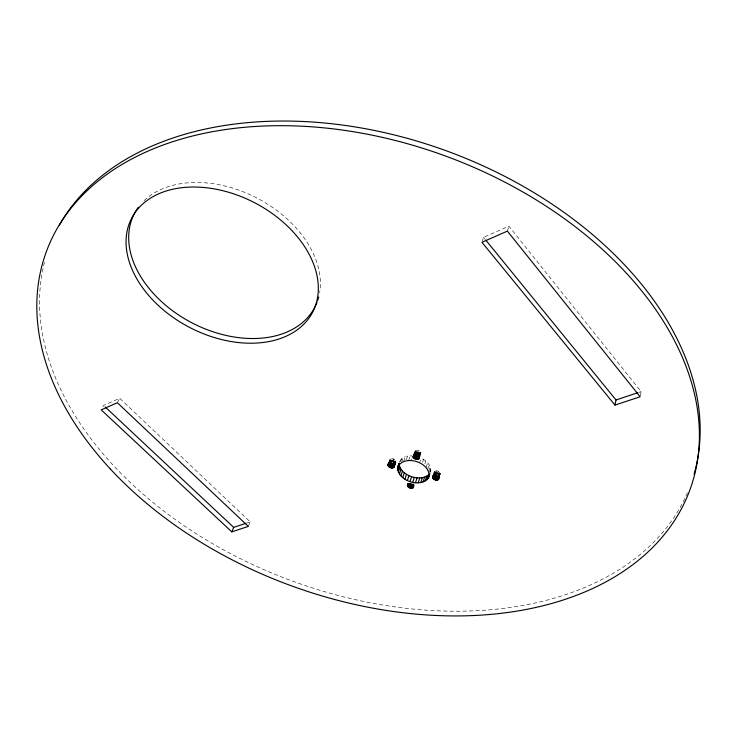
<?xml version="1.0" encoding="UTF-8"?>
<svg xmlns="http://www.w3.org/2000/svg" width="737" height="737" viewBox="0 0 737 737"><rect width="100%" height="100%" fill="white"/><g stroke="black" fill="none" stroke-linecap="round" stroke-linejoin="round"><path stroke-width="0.55" stroke-dasharray="3.69 2.76" d="M394.562 465.766C397.464 462.873 395.603 458.377 391.762 458.69C389.68 458.405 388.823 461.095 390.647 462.099M640.333 395.723L641.107 391.596L508.908 226.148L483.555 237.36L482.274 241.312M430.463 472.131C432.269 465.784 426.262 460.524 421.067 458.128M439.132 476.83L440.311 472.961C439.492 470.234 432.886 469.874 434.415 473.504M439.27 477.594L440.311 472.961M436.497 475.927L437.981 471.081M437.621 474.195L438.506 471.293M437.529 476.397L439.003 471.56M437.962 476.71L439.436 471.864M438.93 475.116L439.805 472.205M438.635 477.419L440.1 472.574M433.734 475.033L434.922 471.164M433.853 475.826L435.337 470.989M434.323 475.715L435.807 470.879M435.438 473.734L436.322 470.823M435.392 475.687L436.866 470.851M435.945 475.77L437.428 470.934M507.378 231.114L508.908 226.148M432.96 475.872L434.323 471.68M433.982 473.329L434.581 471.394M429.551 472.334L430.749 468.465M430.251 472.288L430.85 470.353M427.607 469.432L429.109 464.605M428.658 471.367L430.159 466.53M426.115 467.571L427.626 462.744M424.844 463.905L425.756 461.012M422.623 462.348L423.545 459.455M418.911 456.295L420.449 451.468C419.003 449.036 412.821 449.948 415.355 453.209M419.519 455.706L420.449 451.468M419.731 456.102L420.753 451.845M419.85 456.498L420.965 452.242M419.841 461.988L420.458 460.063M416.488 455.005L418.045 450.178M417.05 455.153L418.598 450.325M417.584 455.365L419.132 450.537M418.082 455.632L419.629 450.804M418.524 455.945L420.072 451.118M413.512 455.153L414.931 450.961M413.632 455.494L415.189 450.666M414.59 453.319L415.53 450.427M414.378 455.07L415.944 450.243M414.857 454.95L416.414 450.123M415.373 454.895L416.93 450.077M415.926 454.913L417.483 450.086M411.292 460.717L411.919 458.783M406.308 459.916L407.57 456.065L411.946 455.871M408.574 460.625L410.14 455.807M403.655 461.454L405.239 456.654L407.57 456.065M400.587 461.62L401.536 458.736L405.239 456.654M401.619 462.357L403.203 457.557M392.812 464.199L394.415 459.409M393.254 464.503L394.857 459.713M393.632 464.854L395.235 460.063M393.936 465.222L395.529 460.432M394.792 463.693L395.751 460.818M394.599 465.038L395.88 461.205M394.627 465.416L395.907 461.583M390.149 463.472L391.762 458.69M390.684 463.49L392.296 458.7M391.236 463.573L392.849 458.792M392.425 461.813L393.392 458.939M392.959 462.016L393.917 459.142M388.519 463.38L389.818 459.547M388.767 463.094L390.057 459.271M389.422 461.896L390.389 459.031M389.182 463.637L390.794 458.856M389.643 463.518L391.255 458.736M248.332 526.402L250.184 521.879L119.726 398.293L103.567 405.442L101.669 408.98M395.843 461.942L394.24 463.076M399.472 461.804L401.536 458.736M117.376 402.743L119.726 398.293M420.265 454.25L421.085 452.629M247.088 522.911L250.184 521.879M638.924 392.324L641.107 391.596M438.699 475.199L440.192 474.398L440.422 473.347M483.555 237.36L485.001 239.138M687.428 492.786A342.014 228.47 20.4 0 1 294.017 581.659A342.014 228.47 20.4 0 1 45.178 259.691M144.102 200.676A101.642 70.347 27.4 0 1 257.48 198.336A101.642 70.347 27.4 0 1 319.646 292.653"/><path stroke-width="1.11" d="M387.975 465.019C388.896 461.988 394.645 463.766 394.24 466.724C392.231 469.874 385.654 466.254 388.685 462.744M429.864 474.057C425.682 491.533 391.614 480.331 398.837 463.72M407.423 485.361C408.381 482.431 414.037 484.145 413.632 487.065C411.753 489.994 405.368 486.835 408.04 483.444M614.962 405.083L481.961 242.307L507.378 231.114L640.14 396.755L614.962 405.083L616.003 399.97L485.729 240.032M428.971 476.959C430.859 462.514 405.175 454.121 397.888 466.595M432.582 477.198C433.577 474.213 439.363 475.918 438.893 478.921C436.967 481.906 430.519 478.746 433.181 475.264M438.11 479.75L438.994 476.848M438.46 479.52L439.04 477.585M435.06 479.824L436.24 475.955M435.604 479.98L436.792 476.111M436.166 480.063L437.345 476.194M436.709 480.082L437.889 476.213M437.225 480.036L438.404 476.166M437.695 479.925L438.874 476.056M432.72 477.954L433.319 476.019M432.932 478.341L433.817 475.439M433.227 478.7L434.415 474.84M433.596 479.05L434.784 475.181M434.038 479.354L435.512 474.517M434.526 479.612L436.009 474.785M432.601 477.567L433.199 475.632M426.824 479.971L428.326 475.153L429.616 473.744M428.123 478.571L429.321 474.711M423.084 481.989L424.586 477.171L428.326 475.153M425.129 481.123L426.631 476.305M420.753 482.542L422.264 477.723L424.586 477.171M418.201 482.763L419.722 477.954L422.264 477.723M412.029 488.161L413.245 484.32M412.49 488.051L413.706 484.209M412.886 487.876L413.798 485.001M413.217 487.654L413.825 485.729M415.511 482.661L417.041 477.852L419.722 477.954M418.312 459.252C423.13 450.427 404.023 457.603 418.312 459.252L419.546 455.392M409.376 487.737L410.601 483.905M418.727 459.077L419.648 456.175M419.067 458.838L419.685 456.903M409.901 487.94L411.117 484.108M410.435 488.097L411.661 484.255M410.988 488.18L412.204 484.347M412.766 482.228L414.295 477.429L417.041 477.852M411.522 488.198L412.738 484.366M415.115 458.958L416.672 454.13M415.65 459.169L417.206 454.342L417.759 454.499M407.45 485.729L408.068 483.813M407.57 486.107L408.187 484.191M416.212 459.317L417.446 455.457M407.782 486.475L408.713 483.601M416.774 459.409L418.008 455.549M408.086 486.844L409.007 483.969M410.039 481.482L411.578 476.682C405.82 474.674 399.307 470.307 399.141 463.591M408.455 487.175L409.376 484.301M417.317 459.427L418.552 455.567M408.888 487.479L410.113 483.647M417.833 459.372L419.067 455.512M413.153 456.866L414.093 453.974M413.282 457.262L414.212 454.37M413.494 457.649L414.424 454.757M413.798 458.027L415.042 454.167M414.176 458.377L415.419 454.517M407.414 480.441L408.961 475.651M414.618 458.69L415.861 454.83M404.972 479.142L406.52 474.352M400.9 475.918L402.476 471.127M402.78 477.622L404.337 472.832M399.408 474.084L400.983 469.294M397.556 468.382L399.325 463.048M397.704 470.261L399.288 465.471M398.33 472.187L399.905 467.396M391.596 467.894L392.876 464.061M392.139 467.912L393.411 464.08M392.646 467.857L393.917 464.034M393.107 467.746L394.065 464.872M393.503 467.571L394.461 464.697M393.834 467.332L394.792 464.467M394.083 467.055L394.719 465.139M389.035 466.88L390.324 463.048M389.477 467.184L390.767 463.361M389.974 467.442L391.255 463.619M390.499 467.654L392.102 462.873M391.052 467.802L392.333 463.978M388.012 465.397L388.657 463.481M388.141 465.784L389.108 462.91M388.353 466.162L389.32 463.297M388.657 466.53L389.624 463.665M231.814 531.874L248.332 526.402L117.376 402.743L101.199 409.864L231.814 531.874L233.693 527.379L246.066 523.252M616.003 399.97L637.827 392.692M411.578 476.682L414.295 477.429M105.244 407.008L233.693 527.379M59.356 225.218A342.014 228.47 20.4 0 1 458.027 155.24A342.014 228.47 20.4 0 1 694.079 474.241M314.34 308.112A101.642 70.347 27.4 0 1 186.673 319.95A101.642 70.347 27.4 0 1 138.409 207.143M318.716 296.993A101.642 70.347 27.4 0 1 317.785 300.152M317.048 302.207A101.642 70.347 27.4 0 1 314.865 307.117M110.31 468.944A343.11 228.286 20.4 0 0 677.202 516.269A343.11 228.286 20.4 0 0 316.846 127.206A343.11 228.286 20.4 0 0 110.31 468.944M135.562 276.578A101.973 70.31 27.4 0 0 301.645 326.27A101.973 70.31 27.4 0 0 229.428 192.504A101.973 70.31 27.4 0 0 135.562 276.578"/></g></svg>
